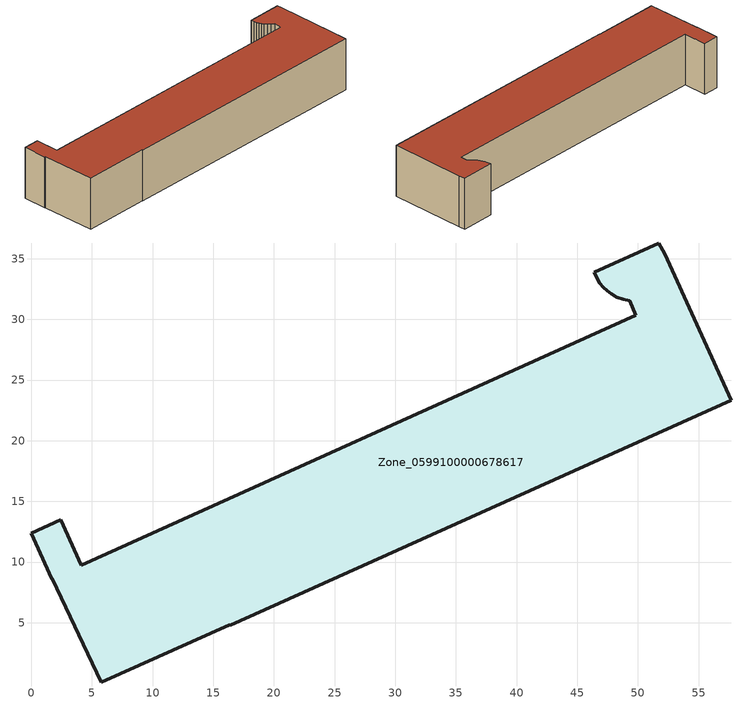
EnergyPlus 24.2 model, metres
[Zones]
Zone_0599100000678617
 floor ground (C_G): 1.74,8.64 1.68,8.61 0,12.36 2.42,13.48 4.13,9.75 49.84,30.35 49.31,31.54 48.78,31.65 48.27,31.83 47.79,32.1 47.45,32.35 47.14,32.64 46.87,32.97 46.64,33.33 46.38,33.88 51.7,36.29 52.21,35.43 57.69,23.32 16.39,4.78 16.35,4.85 5.79,0.12 z0
 wall outside (C_F): 16.39,4.78 57.69,23.32 52.21,35.43 51.7,36.29 46.38,33.88 46.64,33.33 46.87,32.97 47.14,32.64 47.45,32.35 47.79,32.1 48.27,31.83 48.78,31.65 49.31,31.54 49.84,30.35 4.13,9.75 2.42,13.48 0,12.36 1.68,8.61 1.74,8.64 5.79,0.12 16.35,4.85 16.39,4.78 z0:9.11
 roof outside (C_R): 49.84,30.35 4.13,9.75 2.42,13.48 0,12.36 1.68,8.61 1.74,8.64 5.79,0.12 16.35,4.85 16.39,4.78 57.69,23.32 52.21,35.43 51.7,36.29 46.38,33.88 46.64,33.33 46.87,32.97 47.14,32.64 47.45,32.35 47.79,32.1 48.27,31.83 48.78,31.65 49.31,31.54 z9.11
[BUILDING]
Pand.0599100000678617: North Axis=0; Terrain=City; Loads Convergence Tolerance Value=0.04; Temperature Convergence Tolerance Value=0.4; Solar Distribution=FullExterior; Maximum Number of Warmup Days=25; Minimum Number of Warmup Days=1
[Site:Location]
Rotterdam.The.Hague.AP_ZH_NLD Design_Conditions: Latitude=51.96; Longitude=4.45; Time Zone=1; Elevation=-4.5
[SITE:GROUNDTEMPERATURE:BUILDINGSURFACE]
18, 18, 18, 18, 18, 18, 18, 18, 18, 18, 18, 18
[MATERIAL] Thermal Absorptance=0.9; Solar Absorptance=0.7; Visible Absorptance=0.7
Name | Roughness | Thickness | Conductivity | Density | Specific Heat
G.TC.1946-1964 | MediumSmooth | 0.15 | 1 | 540 | 1210
F.TC.1946-1964 | Rough | 0.3 | 0.857143 | 1920 | 840
R.TC.1946-1964 | MediumRough | 0.2 | 0.235294 | 1500 | 1000
[CONSTRUCTION]
C_G: G.TC.1946-1964
C_F: F.TC.1946-1964
C_R: R.TC.1946-1964
[ZONE]
Zone_0599100000678617: Type=1; Multiplier=1; Ceiling Height=Autocalculate; Volume=Autocalculate; Floor Area=autocalculate; Part of Total Floor Area=Yes
[ZONEINFILTRATION:DESIGNFLOWRATE]
Infil_Zone_0599100000678617: Zone or ZoneList or Space or SpaceList=Zone_0599100000678617; Schedule=AlwaysOn; Design Flow Rate Calculation Method=Flow/Area; Flow Rate per Floor Area=0.003; Constant Term Coefficient=1; Temperature Term Coefficient=0; Velocity Term Coefficient=0; Velocity Squared Term Coefficient=0
[HVACTEMPLATE:ZONE:IDEALLOADSAIRSYSTEM]
Zone_0599100000678617: Maximum Heating Supply Air Temperature=50; Minimum Cooling Supply Air Temperature=13; Maximum Heating Supply Air Humidity Ratio=0.0156; Minimum Cooling Supply Air Humidity Ratio=0.0077; Heating Limit=NoLimit; Cooling Limit=NoLimit; Dehumidification Control Type=ConstantSensibleHeatRatio; Cooling Sensible Heat Ratio=0.7; Dehumidification Setpoint=60; Humidification Control Type=None; Humidification Setpoint=30; Outdoor Air Method=None; Outdoor Air Flow Rate per Person=0.00944; Outdoor Air Flow Rate per Zone Floor Area=0; Outdoor Air Flow Rate per Zone=0; Demand Controlled Ventilation Type=None; Outdoor Air Economizer Type=NoEconomizer; Heat Recovery Type=None; Sensible Heat Recovery Effectiveness=0.7; Latent Heat Recovery Effectiveness=0.65
[ZONECONTROL:THERMOSTAT]
ThermostatControl_Zone_0599100000678617: Zone or ZoneList=Zone_0599100000678617; Control Type Schedule=DualSetpointControlType; Control 1=Thermostat_Zone_0599100000678617; Temperature Difference Between Cutout And Setpoint=0
[THERMOSTATSETPOINT:DUALSETPOINT]
Thermostat_Zone_0599100000678617: Heating Setpoint Temperature Schedule=HeatingSetpoint_Zone_0599100000678617; Cooling Setpoint Temperature Schedule=CoolingSetpoint_Zone_0599100000678617
[SCHEDULE:COMPACT]
HeatingSetpoint_Zone_0599100000678617: Through: 12/31, For: AllDays, Until: 24:00, 21
CoolingSetpoint_Zone_0599100000678617: Through: 12/31, For: AllDays, Until: 24:00, 24
DualSetpointControlType: Through: 12/31, For: AllDays, Until: 24:00, 4
AlwaysOn: Through: 12/31, For: AllDays, Until: 24:00, 1
